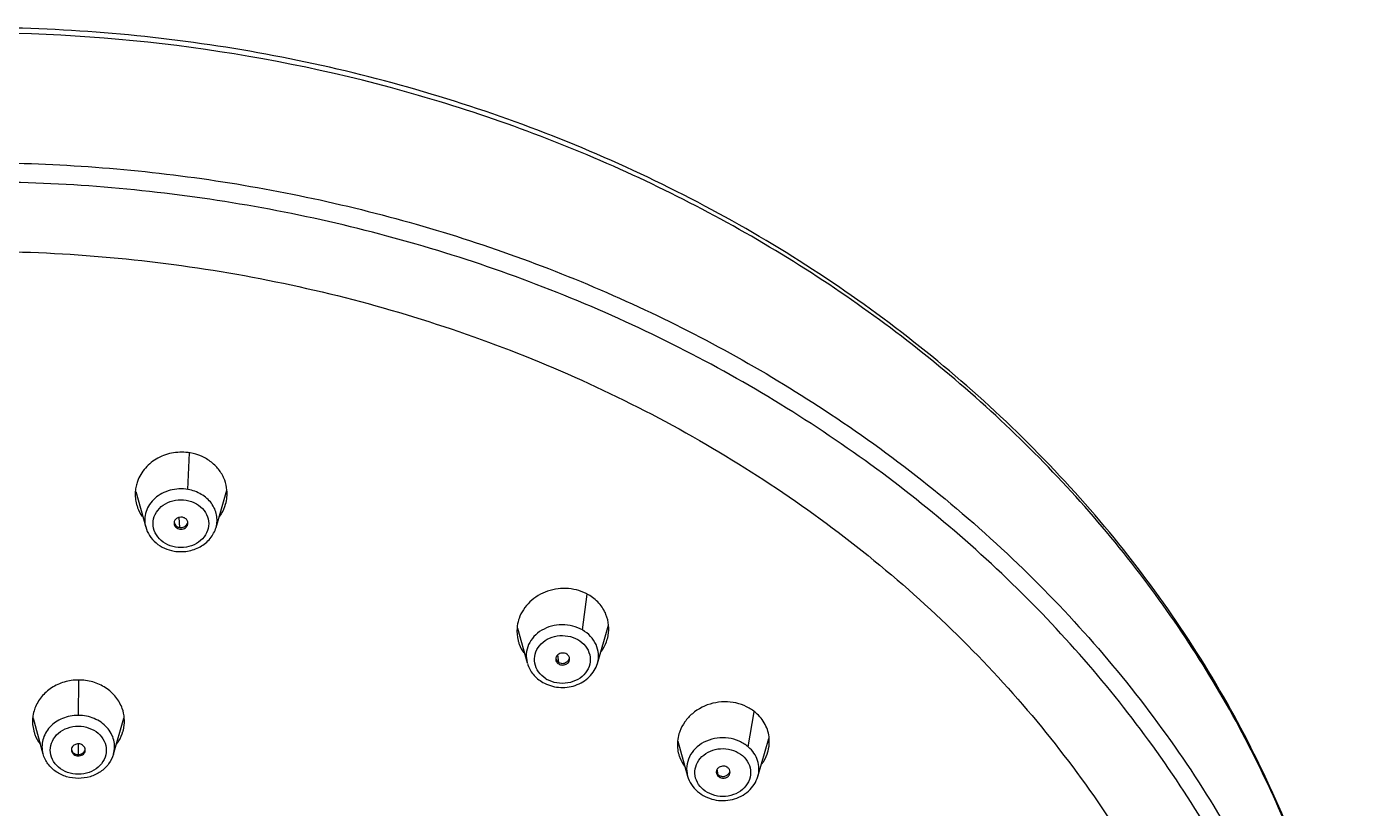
# Model space of a CAD drawing. Extents: x 912 to 2041, y 618 to 1444.
# Drawn here: x 1392.06 to 1440.08, y 1149.65 to 1177.72 of the extents above; entities that cross this region are included whole.
import ezdxf

# ---------------------------------------------------------------- set-up
doc = ezdxf.new("R2010")
doc.units = 0
doc.header["$LTSCALE"] = 10
doc.header["$MEASUREMENT"] = 0
doc.layers.add('1_1', color=7, linetype='CONTINUOUS')

msp = doc.modelspace()

# ---------------------------------------------------------------- linework, layer by layer
at = {"layer": '1_1', "color": 9, "linetype": 'Continuous'}
for p, q in [((1397.842, 1161.1), (1397.904, 1162.415)), ((1397.546, 1159.737), (1397.529, 1160.1)), ((1412.006, 1156.056), (1412.174, 1157.34)), ((1411.159, 1154.889), (1411.122, 1155.165)), ((1393.911, 1154.26), (1393.907, 1152.989)), ((1417.962, 1151.857), (1418.176, 1153.118)), ((1393.907, 1151.961), (1393.907, 1151.579)), ((1416.883, 1150.854), (1416.848, 1151.063)), ((1415.78, 1150.822), (1415.783, 1150.812))]:
    msp.add_line(p, q, dxfattribs=at)
at = {"layer": '1_1', "color": 7, "linetype": 'Continuous'}
for p, q in [((1395.973, 1161.029), (1396.328, 1159.749)), ((1398.85, 1159.737), (1399.235, 1161.074)), ((1397.844, 1159.892), (1397.844, 1159.893)), ((1409.676, 1156.126), (1410.023, 1154.874)), ((1412.544, 1154.856), (1412.938, 1156.225)), ((1411.547, 1155.012), (1411.547, 1155.013)), ((1392.282, 1152.895), (1392.638, 1151.612)), ((1395.171, 1151.6), (1395.542, 1152.891)), ((1415.435, 1152.066), (1415.783, 1150.812)), ((1418.304, 1150.797), (1418.695, 1152.158)), ((1394.157, 1151.747), (1394.157, 1151.752)), ((1417.31, 1150.949), (1417.31, 1150.951))]:
    msp.add_line(p, q, dxfattribs=at)
for centre, radius, start, end in [((1397.325, 1160.926), 1.376, 167.5469, 175.6529), ((1397.348, 1160.92), 1.4, 160.3141, 167.5459), ((1397.87, 1160.953), 1.379, 5.0815, 20.4843), ((1397.88, 1160.956), 1.369, 343.8728, 5.0011), ((1397.532, 1159.893), 0.188, 169.6757, 179.422), ((1397.527, 1159.893), 0.183, 179.4483, 184.2997), ((1397.536, 1159.892), 0.192, 154.3039, 169.6666), ((1397.658, 1159.962), 0.185, 334.8566, 339.2048), ((1411.033, 1156.012), 1.381, 162.8317, 175.2268), ((1411.056, 1156.005), 1.405, 160.8552, 162.8533), ((1411.608, 1156.103), 1.345, 5.251, 22.381), ((1410.999, 1156.02), 1.347, 194.5317, 195.4991), ((1411.554, 1156.115), 1.4, 343.9528, 344.8831), ((1411.231, 1155.013), 0.184, 172.846, 187.7357), ((1411.236, 1155.012), 0.189, 160.1155, 172.8071), ((1394.21, 1152.782), 1.352, 4.6825, 19.4548), ((1393.594, 1152.775), 1.332, 174.7805, 194.6176), ((1393.619, 1152.78), 1.357, 194.5806, 195.5046), ((1394.194, 1152.795), 1.369, 343.9609, 344.9196), ((1416.736, 1151.943), 1.321, 174.6275, 195.4366), ((1393.844, 1151.752), 0.187, 162.7639, 192.9351), ((1416.802, 1151.096), 1.058, 194.9503, 195.5492), ((1416.993, 1150.951), 0.183, 175.0674, 179.8885)]:
    msp.add_arc(centre, radius, start, end, dxfattribs=at)
at = {"layer": '1_1', "color": 9, "linetype": 'Continuous'}
for centre, radius, start, end in [((1411.229, 1155.152), 1.002, 237.4432, 240.1511), ((1393.703, 1153.756), 1.701, 212.0833, 213.6249), ((1393.712, 1153.762), 1.711, 213.6244, 214.6756), ((1394.094, 1153.794), 1.744, 325.109, 326.0696), ((1394.102, 1153.789), 1.735, 326.0693, 327.388), ((1417.163, 1153.124), 1.842, 326.1564, 327.1103), ((1416.761, 1152.867), 1.593, 213.3996, 215.0144), ((1416.721, 1151.073), 0.974, 190.2173, 194.9541), ((1416.936, 1151.027), 0.919, 225.2203, 229.3583)]:
    msp.add_arc(centre, radius, start, end, dxfattribs=at)
at = {"layer": '1_1', "color": 7, "linetype": 'Continuous'}
for points, knots in [([(1440.076, 1137.787), (1439.834, 1140.506), (1438.74, 1145.949), (1435.368, 1153.636), (1430.397, 1160.621), (1424.017, 1166.657), (1416.463, 1171.545), (1408.002, 1175.124), (1398.929, 1177.278), (1389.558, 1177.937), (1380.21, 1177.08), (1371.207, 1174.733), (1362.861, 1170.974), (1355.462, 1165.924), (1349.275, 1159.749), (1344.527, 1152.655), (1341.404, 1144.894), (1340.486, 1139.434), (1340.332, 1136.713)], [0, 0, 0, 0, 0.058147, 0.117164, 0.177537, 0.239517, 0.303127, 0.368165, 0.434243, 0.500845, 0.567391, 0.633308, 0.698098, 0.761407, 0.823071, 0.883159, 0.941969, 1, 1, 1, 1]), ([(1397.92, 1162.415), (1397.725, 1162.448), (1397.322, 1162.45), (1396.847, 1162.291), (1396.52, 1162.076), (1396.243, 1161.816), (1396.093, 1161.567), (1396.03, 1161.392)], [0, 0, 0, 0, 0.255835, 0.510517, 0.636148, 0.759054, 1, 1, 1, 1]), ([(1399.162, 1161.435), (1399.116, 1161.56), (1398.985, 1161.799), (1398.695, 1162.095), (1398.333, 1162.31), (1398.06, 1162.391), (1397.92, 1162.415)], [0, 0, 0, 0, 0.241296, 0.488925, 0.742178, 1, 1, 1, 1]), ([(1395.999, 1160.562), (1396.01, 1160.523), (1396.059, 1160.371), (1396.134, 1160.228), (1396.203, 1160.13)], [0, 0, 0, 0, 0.248856, 1, 1, 1, 1]), ([(1398.976, 1160.127), (1399.001, 1160.162), (1399.093, 1160.301), (1399.161, 1160.456), (1399.195, 1160.575)], [0, 0, 0, 0, 0.253658, 1, 1, 1, 1]), ([(1396.326, 1159.757), (1396.356, 1159.647), (1396.452, 1159.434), (1396.688, 1159.171), (1396.994, 1158.98), (1397.226, 1158.91), (1397.346, 1158.889)], [0, 0, 0, 0, 0.242144, 0.489133, 0.742113, 1, 1, 1, 1]), ([(1397.345, 1159.879), (1397.346, 1159.855), (1397.36, 1159.806), (1397.423, 1159.723), (1397.527, 1159.677), (1397.637, 1159.677), (1397.74, 1159.707), (1397.803, 1159.765), (1397.825, 1159.811)], [0, 0, 0, 0, 0.115869, 0.236374, 0.49174, 0.625264, 0.756723, 1, 1, 1, 1]), ([(1397.346, 1158.889), (1397.505, 1158.862), (1397.832, 1158.861), (1398.291, 1159.017), (1398.66, 1159.317), (1398.81, 1159.595), (1398.851, 1159.74)], [0, 0, 0, 0, 0.257688, 0.512259, 0.759677, 1, 1, 1, 1]), ([(1397.745, 1160.064), (1397.714, 1160.084), (1397.642, 1160.111), (1397.528, 1160.108), (1397.426, 1160.062), (1397.378, 1160.006), (1397.363, 1159.975)], [0, 0, 0, 0, 0.253638, 0.512876, 0.764356, 1, 1, 1, 1]), ([(1397.374, 1159.854), (1397.387, 1159.832), (1397.41, 1159.804), (1397.438, 1159.782), (1397.446, 1159.777)], [0, 0, 0, 0, 0.746215, 1, 1, 1, 1]), ([(1397.546, 1159.737), (1397.574, 1159.733), (1397.632, 1159.737), (1397.741, 1159.765), (1397.802, 1159.834), (1397.825, 1159.883)], [0, 0, 0, 0, 0.255693, 0.509686, 1, 1, 1, 1]), ([(1397.844, 1159.893), (1397.844, 1159.926), (1397.825, 1159.994), (1397.775, 1160.044), (1397.745, 1160.064)], [0, 0, 0, 0, 0.485443, 1, 1, 1, 1]), ([(1412.218, 1157.322), (1412.004, 1157.445), (1411.508, 1157.595), (1410.745, 1157.501), (1410.19, 1157.172), (1409.875, 1156.795), (1409.768, 1156.578), (1409.729, 1156.466)], [0, 0, 0, 0, 0.249823, 0.506062, 0.758061, 0.880239, 1, 1, 1, 1]), ([(1412.852, 1156.615), (1412.792, 1156.761), (1412.616, 1157.038), (1412.36, 1157.241), (1412.218, 1157.322)], [0, 0, 0, 0, 0.49294, 1, 1, 1, 1]), ([(1412.905, 1155.75), (1412.916, 1155.789), (1412.951, 1155.945), (1412.958, 1156.107), (1412.947, 1156.226)], [0, 0, 0, 0, 0.253383, 1, 1, 1, 1]), ([(1409.701, 1155.66), (1409.712, 1155.622), (1409.761, 1155.471), (1409.837, 1155.329), (1409.906, 1155.232)], [0, 0, 0, 0, 0.249005, 1, 1, 1, 1]), ([(1412.662, 1155.255), (1412.689, 1155.29), (1412.789, 1155.437), (1412.863, 1155.601), (1412.899, 1155.728)], [0, 0, 0, 0, 0.252239, 1, 1, 1, 1]), ([(1411.049, 1154.988), (1411.054, 1154.948), (1411.096, 1154.867), (1411.214, 1154.799), (1411.353, 1154.792), (1411.44, 1154.832), (1411.474, 1154.861)], [0, 0, 0, 0, 0.231674, 0.48285, 0.745436, 1, 1, 1, 1]), ([(1411.12, 1155.165), (1411.113, 1155.159), (1411.087, 1155.133), (1411.067, 1155.102), (1411.058, 1155.077)], [0, 0, 0, 0, 0.256314, 1, 1, 1, 1]), ([(1411.444, 1155.187), (1411.395, 1155.217), (1411.277, 1155.245), (1411.163, 1155.201), (1411.12, 1155.165)], [0, 0, 0, 0, 0.503548, 1, 1, 1, 1]), ([(1411.159, 1154.889), (1411.183, 1154.876), (1411.238, 1154.86), (1411.351, 1154.851), (1411.432, 1154.896), (1411.474, 1154.934)], [0, 0, 0, 0, 0.244746, 0.499149, 1, 1, 1, 1]), ([(1411.547, 1155.013), (1411.547, 1155.046), (1411.527, 1155.117), (1411.474, 1155.168), (1411.444, 1155.187)], [0, 0, 0, 0, 0.484863, 1, 1, 1, 1]), ([(1411.474, 1154.861), (1411.496, 1154.88), (1411.533, 1154.926), (1411.547, 1154.984), (1411.547, 1155.012)], [0, 0, 0, 0, 0.511198, 1, 1, 1, 1]), ([(1410.029, 1154.851), (1410.071, 1154.711), (1410.217, 1154.443), (1410.451, 1154.251), (1410.581, 1154.176)], [0, 0, 0, 0, 0.492863, 1, 1, 1, 1]), ([(1410.581, 1154.176), (1410.754, 1154.077), (1411.15, 1153.955), (1411.661, 1154.014), (1412.025, 1154.182), (1412.258, 1154.363), (1412.439, 1154.589), (1412.518, 1154.765), (1412.544, 1154.855)], [0, 0, 0, 0, 0.253348, 0.508629, 0.634887, 0.758803, 0.880342, 1, 1, 1, 1]), ([(1393.911, 1154.26), (1393.74, 1154.259), (1393.4, 1154.21), (1393.012, 1154.033), (1392.747, 1153.832), (1392.524, 1153.601), (1392.402, 1153.39), (1392.347, 1153.243)], [0, 0, 0, 0, 0.259208, 0.513811, 0.638695, 0.761409, 1, 1, 1, 1]), ([(1395.485, 1153.232), (1395.432, 1153.382), (1395.27, 1153.669), (1394.896, 1154.001), (1394.429, 1154.214), (1394.084, 1154.26), (1393.911, 1154.26)], [0, 0, 0, 0, 0.238499, 0.485224, 0.740071, 1, 1, 1, 1]), ([(1418.231, 1153.084), (1418.132, 1153.17), (1417.905, 1153.317), (1417.388, 1153.496), (1416.676, 1153.486), (1416.04, 1153.168), (1415.671, 1152.769), (1415.545, 1152.534), (1415.5, 1152.412)], [0, 0, 0, 0, 0.121618, 0.246649, 0.502238, 0.756483, 0.879613, 1, 1, 1, 1]), ([(1392.347, 1153.243), (1392.337, 1153.215), (1392.299, 1153.102), (1392.276, 1152.984), (1392.268, 1152.896)], [0, 0, 0, 0, 0.251552, 1, 1, 1, 1]), ([(1418.712, 1152.16), (1418.698, 1152.334), (1418.597, 1152.685), (1418.367, 1152.967), (1418.231, 1153.084)], [0, 0, 0, 0, 0.494848, 1, 1, 1, 1]), ([(1395.516, 1152.438), (1395.526, 1152.475), (1395.559, 1152.624), (1395.567, 1152.779), (1395.558, 1152.892)], [0, 0, 0, 0, 0.251381, 1, 1, 1, 1]), ([(1392.311, 1152.418), (1392.322, 1152.377), (1392.375, 1152.218), (1392.456, 1152.068), (1392.531, 1151.966)], [0, 0, 0, 0, 0.248012, 1, 1, 1, 1]), ([(1395.285, 1151.965), (1395.311, 1151.999), (1395.405, 1152.139), (1395.475, 1152.295), (1395.51, 1152.416)], [0, 0, 0, 0, 0.253404, 1, 1, 1, 1]), ([(1415.5, 1152.412), (1415.49, 1152.384), (1415.452, 1152.271), (1415.429, 1152.154), (1415.421, 1152.066)], [0, 0, 0, 0, 0.252451, 1, 1, 1, 1]), ([(1418.663, 1151.683), (1418.674, 1151.721), (1418.711, 1151.877), (1418.721, 1152.04), (1418.712, 1152.16)], [0, 0, 0, 0, 0.252119, 1, 1, 1, 1]), ([(1393.909, 1150.727), (1393.767, 1150.727), (1393.484, 1150.767), (1393.102, 1150.947), (1392.8, 1151.231), (1392.677, 1151.477), (1392.64, 1151.604)], [0, 0, 0, 0, 0.258135, 0.511879, 0.758941, 1, 1, 1, 1]), ([(1393.661, 1151.77), (1393.666, 1151.742), (1393.68, 1151.706), (1393.702, 1151.676), (1393.708, 1151.669)], [0, 0, 0, 0, 0.746638, 1, 1, 1, 1]), ([(1393.662, 1151.71), (1393.668, 1151.686), (1393.689, 1151.639), (1393.764, 1151.564), (1393.899, 1151.521), (1394.037, 1151.556), (1394.117, 1151.627), (1394.142, 1151.672), (1394.149, 1151.696)], [0, 0, 0, 0, 0.117194, 0.239924, 0.498414, 0.758125, 0.882117, 1, 1, 1, 1]), ([(1394.13, 1151.848), (1394.107, 1151.888), (1394.029, 1151.954), (1393.881, 1151.977), (1393.74, 1151.929), (1393.679, 1151.85), (1393.666, 1151.807)], [0, 0, 0, 0, 0.244541, 0.505976, 0.763177, 1, 1, 1, 1]), ([(1393.708, 1151.669), (1393.732, 1151.641), (1393.794, 1151.594), (1393.87, 1151.579), (1393.907, 1151.579)], [0, 0, 0, 0, 0.492006, 1, 1, 1, 1]), ([(1393.907, 1151.579), (1393.935, 1151.58), (1393.988, 1151.592), (1394.063, 1151.624), (1394.119, 1151.682), (1394.142, 1151.729), (1394.149, 1151.754)], [0, 0, 0, 0, 0.258302, 0.510161, 0.758497, 1, 1, 1, 1]), ([(1395.171, 1151.6), (1395.134, 1151.473), (1395.011, 1151.229), (1394.711, 1150.947), (1394.331, 1150.768), (1394.05, 1150.727), (1393.909, 1150.727)], [0, 0, 0, 0, 0.241087, 0.488111, 0.74181, 1, 1, 1, 1]), ([(1394.157, 1151.752), (1394.157, 1151.777), (1394.15, 1151.811), (1394.135, 1151.841), (1394.13, 1151.848)], [0, 0, 0, 0, 0.744739, 1, 1, 1, 1]), ([(1415.463, 1151.591), (1415.473, 1151.553), (1415.522, 1151.402), (1415.599, 1151.261), (1415.668, 1151.165)], [0, 0, 0, 0, 0.249103, 1, 1, 1, 1]), ([(1418.45, 1151.244), (1418.474, 1151.278), (1418.563, 1151.414), (1418.629, 1151.566), (1418.663, 1151.683)], [0, 0, 0, 0, 0.254607, 1, 1, 1, 1]), ([(1416.921, 1151.129), (1416.891, 1151.112), (1416.838, 1151.066), (1416.813, 1150.999), (1416.81, 1150.967)], [0, 0, 0, 0, 0.515417, 1, 1, 1, 1]), ([(1417.222, 1151.114), (1417.18, 1151.145), (1417.074, 1151.18), (1416.966, 1151.155), (1416.921, 1151.129)], [0, 0, 0, 0, 0.497724, 1, 1, 1, 1]), ([(1417.31, 1150.951), (1417.31, 1150.982), (1417.293, 1151.046), (1417.248, 1151.095), (1417.222, 1151.114)], [0, 0, 0, 0, 0.486718, 1, 1, 1, 1]), ([(1415.783, 1150.812), (1415.812, 1150.706), (1415.907, 1150.499), (1416.057, 1150.329), (1416.143, 1150.256)], [0, 0, 0, 0, 0.495245, 1, 1, 1, 1]), ([(1416.143, 1150.256), (1416.307, 1150.114), (1416.721, 1149.914), (1417.289, 1149.921), (1417.705, 1150.075), (1417.976, 1150.26), (1418.186, 1150.504), (1418.275, 1150.697), (1418.304, 1150.797)], [0, 0, 0, 0, 0.250563, 0.50623, 0.633376, 0.758078, 0.880118, 1, 1, 1, 1]), ([(1416.827, 1150.873), (1416.84, 1150.843), (1416.886, 1150.786), (1416.985, 1150.739), (1417.096, 1150.731), (1417.169, 1150.754), (1417.2, 1150.772)], [0, 0, 0, 0, 0.234994, 0.485727, 0.744988, 1, 1, 1, 1]), ([(1416.883, 1150.854), (1416.898, 1150.841), (1416.929, 1150.824), (1416.976, 1150.807), (1417.037, 1150.792), (1417.085, 1150.799), (1417.115, 1150.807)], [0, 0, 0, 0, 0.237631, 0.424762, 0.616635, 1, 1, 1, 1]), ([(1417.115, 1150.807), (1417.137, 1150.814), (1417.166, 1150.826), (1417.193, 1150.841), (1417.199, 1150.845)], [0, 0, 0, 0, 0.754588, 1, 1, 1, 1]), ([(1417.199, 1150.845), (1417.21, 1150.851), (1417.25, 1150.881), (1417.28, 1150.923), (1417.294, 1150.957)], [0, 0, 0, 0, 0.253097, 1, 1, 1, 1]), ([(1417.2, 1150.772), (1417.232, 1150.791), (1417.287, 1150.842), (1417.31, 1150.915), (1417.31, 1150.949)], [0, 0, 0, 0, 0.515766, 1, 1, 1, 1])]:
    msp.add_open_spline(points, degree=3, knots=knots, dxfattribs=at)
at = {"layer": '1_1', "color": 9, "linetype": 'Continuous'}
for points, knots in [([(1438.663, 1145.142), (1437.965, 1147.488), (1436.091, 1152.102), (1432.015, 1158.452), (1426.766, 1164.121), (1420.5, 1168.951), (1413.391, 1172.812), (1403.023, 1176.543), (1389.089, 1178.288), (1375.242, 1176.032), (1365.071, 1171.914), (1358.175, 1167.791), (1352.172, 1162.73), (1347.233, 1156.868), (1343.501, 1150.369), (1341.88, 1145.693), (1341.31, 1143.327)], [0, 0, 0, 0, 0.058102, 0.117434, 0.178251, 0.240631, 0.304479, 0.369547, 0.501444, 0.633028, 0.697735, 0.761127, 0.823001, 0.883318, 0.942216, 1, 1, 1, 1]), ([(1390.178, 1172.839), (1392.904, 1172.838), (1398.346, 1172.455), (1406.299, 1170.751), (1413.831, 1167.964), (1418.493, 1165.4), (1420.686, 1163.96)], [0, 0, 0, 0, 0.254059, 0.50643, 0.755509, 1, 1, 1, 1]), ([(1439.277, 1136.371), (1438.797, 1138.854), (1437.309, 1143.781), (1433.637, 1150.655), (1428.629, 1156.863), (1422.445, 1162.214), (1415.28, 1166.55), (1407.353, 1169.745), (1398.909, 1171.702), (1393.106, 1172.145), (1390.198, 1172.147)], [0, 0, 0, 0, 0.115585, 0.23338, 0.354112, 0.478106, 0.605282, 0.73519, 0.867081, 1, 1, 1, 1]), ([(1343.392, 1129.447), (1343.39, 1130.764), (1343.539, 1133.403), (1344.212, 1137.32), (1345.33, 1141.161), (1346.88, 1144.887), (1348.849, 1148.463), (1351.216, 1151.854), (1353.958, 1155.028), (1358.105, 1158.955), (1364.102, 1163.16), (1372.227, 1166.868), (1381.031, 1169.147), (1390.18, 1169.913), (1399.331, 1169.138), (1408.139, 1166.851), (1416.272, 1163.136), (1422.277, 1158.926), (1426.432, 1154.995), (1429.181, 1151.818), (1431.555, 1148.425), (1433.532, 1144.848), (1435.09, 1141.121), (1436.217, 1137.279), (1436.898, 1133.362), (1437.053, 1130.721), (1437.054, 1129.405)], [0, 0, 0, 0, 0.02886, 0.057821, 0.086962, 0.116375, 0.146131, 0.176287, 0.206881, 0.237936, 0.30135, 0.366425, 0.432753, 0.499756, 0.566777, 0.633154, 0.698306, 0.761811, 0.792913, 0.823555, 0.853754, 0.883548, 0.912994, 0.942159, 0.971134, 1, 1, 1, 1]), ([(1420.686, 1163.96), (1423.089, 1162.383), (1427.571, 1158.857), (1432.246, 1153.534), (1435.25, 1148.892), (1437.718, 1144.092), (1439.005, 1140.244), (1439.578, 1137.64)], [0, 0, 0, 0, 0.25983, 0.512533, 0.636505, 0.758978, 1, 1, 1, 1]), ([(1397.842, 1161.1), (1397.632, 1161.136), (1397.301, 1161.122), (1396.907, 1160.969), (1396.653, 1160.795), (1396.455, 1160.572), (1396.328, 1160.313), (1396.279, 1160.033), (1396.302, 1159.846), (1396.326, 1159.757)], [0, 0, 0, 0, 0.267267, 0.398834, 0.526373, 0.649225, 0.767904, 0.88404, 1, 1, 1, 1]), ([(1397.395, 1159.031), (1397.269, 1159.053), (1397.029, 1159.137), (1396.743, 1159.376), (1396.583, 1159.698), (1396.583, 1160.052), (1396.742, 1160.373), (1397.028, 1160.613), (1397.392, 1160.74), (1397.656, 1160.739), (1397.784, 1160.717)], [0, 0, 0, 0, 0.131773, 0.257023, 0.375398, 0.490747, 0.608987, 0.734066, 0.86568, 1, 1, 1, 1]), ([(1397.784, 1160.717), (1397.91, 1160.696), (1398.151, 1160.612), (1398.436, 1160.372), (1398.596, 1160.051), (1398.597, 1159.697), (1398.438, 1159.375), (1398.152, 1159.136), (1397.787, 1159.009), (1397.524, 1159.009), (1397.395, 1159.031)], [0, 0, 0, 0, 0.131773, 0.257023, 0.375398, 0.490747, 0.608987, 0.734066, 0.86568, 1, 1, 1, 1]), ([(1398.851, 1159.74), (1398.872, 1159.812), (1398.896, 1159.962), (1398.879, 1160.189), (1398.81, 1160.409), (1398.648, 1160.682), (1398.331, 1160.958), (1398.01, 1161.071), (1397.842, 1161.1)], [0, 0, 0, 0, 0.118305, 0.236326, 0.355728, 0.477901, 0.732086, 1, 1, 1, 1]), ([(1412.006, 1156.056), (1411.896, 1156.118), (1411.657, 1156.214), (1411.273, 1156.26), (1410.89, 1156.209), (1410.54, 1156.063), (1410.254, 1155.834), (1410.057, 1155.541), (1409.971, 1155.208), (1409.993, 1154.981), (1410.023, 1154.874)], [0, 0, 0, 0, 0.130183, 0.263206, 0.396063, 0.525867, 0.6506, 0.769884, 0.885306, 1, 1, 1, 1]), ([(1410.689, 1154.307), (1410.589, 1154.371), (1410.414, 1154.532), (1410.272, 1154.854), (1410.286, 1155.201), (1410.453, 1155.513), (1410.739, 1155.743), (1411.1, 1155.863), (1411.486, 1155.86), (1411.731, 1155.774), (1411.84, 1155.711)], [0, 0, 0, 0, 0.124536, 0.242383, 0.357788, 0.476478, 0.602015, 0.733876, 0.868211, 1, 1, 1, 1]), ([(1412.546, 1154.861), (1412.577, 1154.97), (1412.602, 1155.202), (1412.512, 1155.543), (1412.308, 1155.843), (1412.113, 1155.994), (1412.006, 1156.056)], [0, 0, 0, 0, 0.241439, 0.484638, 0.736435, 1, 1, 1, 1]), ([(1411.84, 1155.711), (1411.946, 1155.651), (1412.132, 1155.495), (1412.291, 1155.173), (1412.292, 1154.82), (1412.133, 1154.498), (1411.847, 1154.259), (1411.482, 1154.132), (1411.09, 1154.132), (1410.84, 1154.219), (1410.73, 1154.283)], [0, 0, 0, 0, 0.125298, 0.243664, 0.359007, 0.477249, 0.602327, 0.733942, 0.868221, 1, 1, 1, 1]), ([(1393.906, 1152.989), (1393.713, 1152.989), (1393.332, 1152.918), (1392.933, 1152.65), (1392.72, 1152.359), (1392.623, 1152.117), (1392.591, 1151.862), (1392.616, 1151.694), (1392.638, 1151.612)], [0, 0, 0, 0, 0.268533, 0.524418, 0.646833, 0.765785, 0.882837, 1, 1, 1, 1]), ([(1395.171, 1151.6), (1395.194, 1151.682), (1395.22, 1151.851), (1395.19, 1152.107), (1395.094, 1152.35), (1394.882, 1152.644), (1394.483, 1152.915), (1394.1, 1152.988), (1393.906, 1152.989)], [0, 0, 0, 0, 0.117126, 0.234149, 0.353096, 0.475534, 0.731495, 1, 1, 1, 1]), ([(1393.908, 1150.873), (1393.777, 1150.873), (1393.519, 1150.916), (1393.185, 1151.103), (1392.955, 1151.39), (1392.872, 1151.738), (1392.954, 1152.085), (1393.184, 1152.372), (1393.517, 1152.559), (1393.775, 1152.602), (1393.906, 1152.601)], [0, 0, 0, 0, 0.133676, 0.26249, 0.384086, 0.500246, 0.616324, 0.737737, 0.866388, 1, 1, 1, 1]), ([(1393.906, 1152.601), (1394.036, 1152.601), (1394.293, 1152.558), (1394.626, 1152.371), (1394.855, 1152.084), (1394.938, 1151.737), (1394.856, 1151.39), (1394.627, 1151.104), (1394.295, 1150.916), (1394.038, 1150.873), (1393.908, 1150.873)], [0, 0, 0, 0, 0.13368, 0.262482, 0.384086, 0.500258, 0.61635, 0.737767, 0.866392, 1, 1, 1, 1]), ([(1417.962, 1151.857), (1417.864, 1151.941), (1417.637, 1152.081), (1417.249, 1152.189), (1416.842, 1152.189), (1416.454, 1152.083), (1416.121, 1151.879), (1415.875, 1151.595), (1415.743, 1151.255), (1415.742, 1151.015), (1415.762, 1150.901)], [0, 0, 0, 0, 0.126815, 0.258084, 0.390976, 0.522162, 0.648848, 0.769767, 0.88583, 1, 1, 1, 1]), ([(1416.289, 1150.375), (1416.207, 1150.455), (1416.076, 1150.646), (1416.019, 1150.986), (1416.119, 1151.319), (1416.353, 1151.589), (1416.683, 1151.762), (1417.062, 1151.817), (1417.437, 1151.75), (1417.659, 1151.624), (1417.751, 1151.545)], [0, 0, 0, 0, 0.120514, 0.236234, 0.352717, 0.474851, 0.604007, 0.737708, 0.871242, 1, 1, 1, 1]), ([(1417.751, 1151.545), (1417.841, 1151.468), (1417.989, 1151.282), (1418.072, 1150.937), (1417.99, 1150.591), (1417.762, 1150.306), (1417.431, 1150.12), (1417.045, 1150.056), (1416.66, 1150.12), (1416.432, 1150.249), (1416.337, 1150.33)], [0, 0, 0, 0, 0.121627, 0.237778, 0.353859, 0.475279, 0.603928, 0.737503, 0.871144, 1, 1, 1, 1]), ([(1418.305, 1150.801), (1418.331, 1150.892), (1418.357, 1151.085), (1418.308, 1151.374), (1418.174, 1151.642), (1418.039, 1151.791), (1417.962, 1151.857)], [0, 0, 0, 0, 0.244533, 0.489444, 0.740214, 1, 1, 1, 1])]:
    msp.add_open_spline(points, degree=3, knots=knots, dxfattribs=at)
at = {"layer": '1_1', "color": 7, "linetype": 'Continuous'}
for points in [[(1395.953, 1161.03), (1395.941, 1160.874), (1395.957, 1160.713), (1395.999, 1160.562)], [(1397.348, 1159.927), (1397.352, 1159.901), (1397.361, 1159.877), (1397.374, 1159.854)], [(1397.446, 1159.777), (1397.475, 1159.757), (1397.51, 1159.743), (1397.546, 1159.737)], [(1397.825, 1159.811), (1397.837, 1159.836), (1397.844, 1159.864), (1397.844, 1159.892)], [(1409.657, 1156.127), (1409.645, 1155.979), (1409.658, 1155.826), (1409.695, 1155.682)], [(1411.052, 1155.036), (1411.057, 1155.009), (1411.068, 1154.982), (1411.083, 1154.959)], [(1411.083, 1154.959), (1411.102, 1154.93), (1411.129, 1154.906), (1411.159, 1154.889)], [(1411.474, 1154.934), (1411.501, 1154.957), (1411.521, 1154.988), (1411.534, 1155.021)], [(1394.149, 1151.696), (1394.154, 1151.712), (1394.157, 1151.73), (1394.157, 1151.747)], [(1416.81, 1150.952), (1416.81, 1150.925), (1416.816, 1150.898), (1416.827, 1150.873)], [(1416.825, 1150.935), (1416.837, 1150.904), (1416.858, 1150.875), (1416.883, 1150.854)]]:
    msp.add_open_spline(points, degree=3, dxfattribs=at)

doc.saveas('drawing.dxf')
